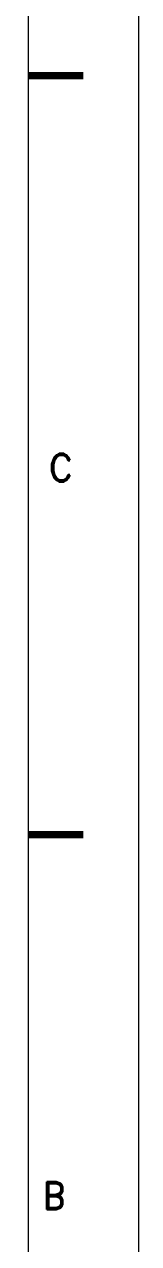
# Model space of a CAD drawing. Header units: millimetres. Extents: x 0 to 560, y 0 to 432.
# Drawn here: x 549.7 to 560, y 110.3 to 220.6 of the extents above; entities that cross this region are included whole.
import ezdxf

# ---------------------------------------------------------------- set-up
doc = ezdxf.new("R2010")
doc.units = ezdxf.units.MM
doc.layers.add('ACOT', color=7, linetype='Continuous')
doc.styles.add('ROMAND', font='romand', dxfattribs={"height": 0.125})

msp = doc.modelspace()

# ---------------------------------------------------------------- linework, layer by layer
at = {"color": 0, "lineweight": 18, "const_width": 0.665}
for points in [[(550, 215.98), (555, 215.98)], [(550, 147.32), (555, 147.32)]]:
    msp.add_lwpolyline(points, dxfattribs=at)
at = {"layer": 'ACOT', "color": 0, "lineweight": 18}
for p, q in [((560, 432), (560, 0)), ((550, 422), (550, 10))]:
    msp.add_line(p, q, dxfattribs=at)

# ---------------------------------------------------------------- texts
at = {"layer": 'ACOT', "color": 0, "lineweight": 18, "style": 'ROMAND'}
for s, p in [('C', (551.84, 179.28)), ('B', (551.27, 113.41))]:
    msp.add_text(s, height=2.5, dxfattribs=at).set_placement(p)

doc.saveas('drawing.dxf')
